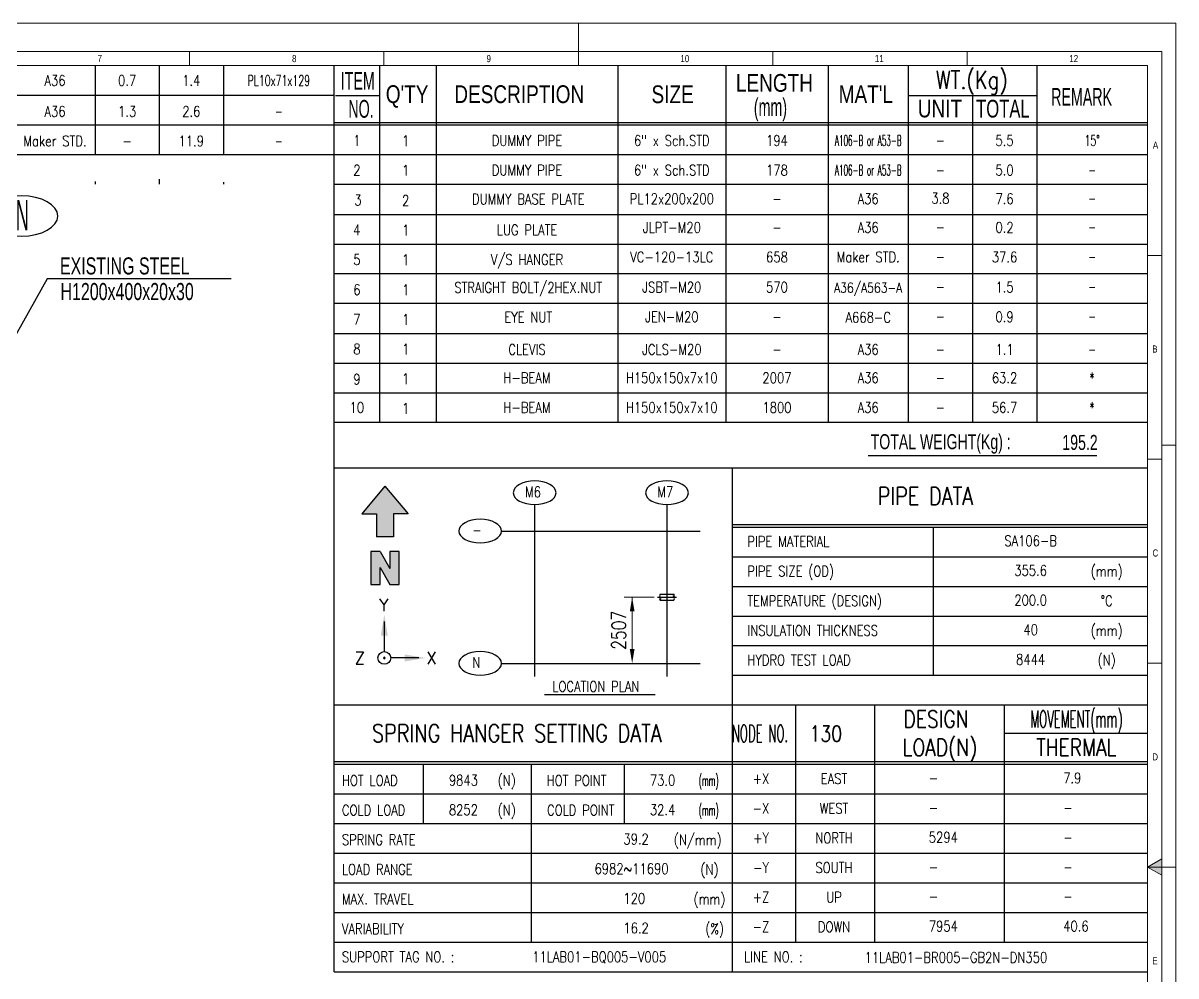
# Model space of a CAD drawing. Header units: millimetres. Extents: x 0 to 4222, y 0 to 2966.
# Drawn here: x 2174 to 4200, y 1292 to 2966 of the extents above; entities that cross this region are included whole.
import ezdxf
from ezdxf.enums import TextEntityAlignment as Align

# ---------------------------------------------------------------- set-up
doc = ezdxf.new("R2010")
doc.units = ezdxf.units.MM
doc.header["$LTSCALE"] = 50
for name, color, linetype, lineweight in [('4', 4, 'Continuous', 9), ('G-ANNO-BRDR', 3, 'Continuous', 0), ('G-ANNO-TTLB', 7, 'Continuous', 0)]:
    doc.layers.add(name, color=color, linetype=linetype, lineweight=lineweight)
for name, color, linetype in [('7', 7, 'Continuous'), ('dimension', 7, 'Continuous'), ('text', 2, 'Continuous'), ('TITLE', 9, 'Continuous'), ('Title Block', 7, 'Continuous')]:
    doc.layers.add(name, color=color, linetype=linetype)
doc.styles.add('ROMANS', font='romans.shx', dxfattribs={"width": 0.8, "bigfont": 'whgtxt.shx'})
doc.styles.add('S', font='simplex.shx')
doc.styles.add('Style-Arial', font='ARIAL.TTF')

msp = doc.modelspace()

# ---------------------------------------------------------------- hatches: boundary and pattern name
at = {"layer": 'dimension'}
msp.add_hatch(color=256, dxfattribs=at).paths.add_polyline_path([(2818.7, 2008.2), (2801.5, 2038), (2785.1, 2038), (2785.1, 1979.8), (2801.5, 1979.8), (2801.5, 2009.5), (2818.7, 1979.8), (2835.1, 1979.8), (2835.1, 2038), (2818.7, 2038)])
at = {"layer": 'TITLE'}
msp.add_hatch(color=256, dxfattribs=at).paths.add_polyline_path([(2795.2, 2103.9), (2795.2, 2063.6), (2825, 2063.6), (2825, 2103.9), (2850.8, 2103.9), (2810.1, 2152.1), (2769.4, 2103.9)])

# ---------------------------------------------------------------- linework, layer by layer
at = {"color": 4}
for p, q in [((2216.6, 2517), (2141.8, 2382.9)), ((2539.9, 2517), (2216.6, 2517))]:
    msp.add_line(p, q, dxfattribs=at)
at = {"color": 1}
for p, q in [((3305.7, 1974.5), (3305.7, 1940.7)), ((3288.8, 1957.6), (3322.6, 1957.6))]:
    msp.add_line(p, q, dxfattribs=at)
at = {"color": 3}
for p, q in [((3293.7, 1962.7), (3317.7, 1962.7)), ((3293.7, 1952.5), (3317.7, 1952.5))]:
    msp.add_line(p, q, dxfattribs=at)
for p, q in [((2809, 1914.7), (2809, 1862)), ((2869.6, 1850.8), (2820.2, 1850.8))]:
    msp.add_line(p, q)
msp.add_circle((2809, 1850.8), 11.2)
at = {"color": 6}
for centre, start, end in [((3296.4, 1960.1), 136.3111, 223.6889), ((3296.4, 1955), 136.3111, 223.6889), ((3291.1, 1955), 316.3111, 43.6889), ((3320.4, 1960.1), 136.3111, 223.6889), ((3315.1, 1960.1), 316.3111, 43.6889), ((3315.1, 1955), 316.3111, 43.6889)]:
    msp.add_arc(centre, 3.68, start, end, dxfattribs=at)
for start, end in [(0, 180), (180, 0)]:
    msp.add_arc((2809, 1850.8), 1.41, start, end)
for points in [[(2815.1, 1889.9), (2802.8, 1889.9), (2809, 1927.1)], [(2844.8, 1857), (2844.8, 1844.6), (2881.9, 1850.8)]]:
    msp.add_solid(points)
at = {"layer": '7', "color": 4, "lineweight": 0}
for p, q in [((3230.5, 1957.6), (3283.2, 1957.6)), ((3244.5, 1866.3), (3244.5, 1957.6))]:
    msp.add_line(p, q, dxfattribs=at)
at = {"layer": '7', "color": 4}
for points in [[(3240.4, 1932.6), (3248.7, 1932.6), (3244.5, 1957.6)], [(3240.4, 1866.3), (3248.7, 1866.3), (3244.5, 1841.3)]]:
    msp.add_solid(points, dxfattribs=at)
at = {"layer": 'dimension'}
for p, q in [((3073.2, 2120.3), (3073.2, 1818.1)), ((3305.7, 2120.3), (3305.7, 1818.1)), ((3015.1, 2073.8), (3363.8, 2073.8)), ((2801.5, 2038), (2785.1, 2038)), ((2785.1, 2038), (2785.1, 1979.8)), ((2801.5, 2038), (2818.7, 2008.2)), ((2835.1, 2038), (2818.7, 2038)), ((2818.7, 2038), (2818.7, 2008.2)), ((2835.1, 1979.8), (2835.1, 2038)), ((2801.5, 1979.8), (2801.5, 2009.5)), ((2801.5, 2009.5), (2818.7, 1979.8)), ((2785.1, 1979.8), (2801.5, 1979.8)), ((2818.7, 1979.8), (2835.1, 1979.8)), ((3015.1, 1841.3), (3363.8, 1841.3))]:
    msp.add_line(p, q, dxfattribs=at)
at = {"layer": 'dimension', "extrusion": (0, 0, -1)}
for centre in [(3073.2, 2141.1), (3305.7, 2141.1), (2977.5, 2073.8), (2977.5, 1841.3)]:
    msp.add_ellipse(centre, major_axis=(37.6, 0), ratio=0.55154, dxfattribs=at)
at = {"layer": 'G-ANNO-BRDR', "color": 3, "lineweight": 13, "ltscale": 0.172512}
for p, q in [((0, 2966.5), (4200, 2966.5)), ((4200, 2966.5), (4200, 0))]:
    msp.add_line(p, q, dxfattribs=at)
at = {"layer": 'G-ANNO-TTLB', "color": 7, "lineweight": 13, "ltscale": 0.172512, "extrusion": (0, 0, -1)}
for p, q in [((3150, 2916.5), (3150, 2966.5)), ((2466.6, 2891.6), (2466.6, 2916.5)), ((2808.3, 2891.6), (2808.3, 2916.5)), ((3150, 2891.6), (3150, 2916.5)), ((3491.6, 2891.6), (3491.6, 2916.5)), ((3833.3, 2891.6), (3833.3, 2916.5)), ((4175, 2891.6), (4175, 2916.5)), ((4150.1, 1483.2), (4200, 1483.2))]:
    msp.add_line(p, q, dxfattribs=at)
at = {"layer": 'G-ANNO-TTLB', "color": 7, "lineweight": 13, "ltscale": 0.172512}
for p, q in [((4200, 2966.5), (4150.1, 2966.5)), ((4200, 2916.5), (4200, 2966.5)), ((74.9, 2916.5), (4175, 2916.5)), ((4150.1, 2916.5), (4175, 2916.5)), ((4175, 2916.5), (4175, 49.9)), ((99.9, 2891.6), (4150.1, 2891.6)), ((4150.1, 2891.6), (4150.1, 74.9)), ((4150.1, 2558.2), (4175, 2558.2)), ((4200, 2224.9), (4175, 2224.9)), ((4150.1, 2199.9), (4175, 2199.9)), ((4150.1, 1841.6), (4175, 1841.6)), ((4150.1, 1483.2), (4175, 1483.2))]:
    msp.add_line(p, q, dxfattribs=at)
at = {"layer": 'G-ANNO-TTLB', "color": 7, "lineweight": 13, "ltscale": 0.172512, "flags": 128}
msp.add_lwpolyline([(4175, 1497.7), (4150.1, 1483.2), (4175, 1468.8), (4175, 1497.7)], dxfattribs=at)
at = {"layer": 'G-ANNO-TTLB', "color": 7, "lineweight": 13, "ltscale": 0.172512}
msp.add_solid([(4175, 1497.7), (4150.1, 1483.2), (4175, 1468.8)], dxfattribs=at)
at = {"layer": 'TITLE'}
for p, q in [((2810.1, 2152.4), (2769.4, 2104.2)), ((2810.1, 2152.4), (2850.8, 2104.2)), ((2769.4, 2104.2), (2795.2, 2104.2)), ((2795.2, 2103.9), (2795.2, 2063.6)), ((2850.8, 2104.2), (2825, 2104.2)), ((2825, 2103.9), (2825, 2063.6)), ((2825, 2063.6), (2795.2, 2063.6)), ((3090.7, 1786.6), (3285.2, 1786.6))]:
    msp.add_line(p, q, dxfattribs=at)
at = {"layer": 'TITLE', "extrusion": (0, 0, -1)}
msp.add_ellipse((2171.2, 2627.4), major_axis=(64.1, 0), ratio=0.55154, dxfattribs=at)
at = {"layer": 'Title Block', "color": 7}
for p, q in [((2300.7, 2891.6), (2300.7, 2735.3)), ((2413.5, 2891.6), (2413.5, 2735.3)), ((2526.3, 2891.6), (2526.3, 2735.3)), ((2721.1, 1299.5), (2721.1, 2891.6)), ((2800.5, 2891.6), (2800.5, 2264.9)), ((2900.4, 2891.6), (2900.4, 2264.9)), ((3219.3, 2891.6), (3219.3, 2264.9)), ((3409, 2891.6), (3409, 2264.9)), ((3588.8, 2891.6), (3588.8, 2264.9)), ((3729.7, 2891.6), (3729.7, 2264.9)), ((3955.3, 2891.6), (3955.3, 2264.9)), ((1292.1, 2839.5), (2721.1, 2839.5)), ((2723.3, 2839.1), (2800.5, 2839.1)), ((3729.7, 2839.1), (3955.3, 2839.1)), ((3842.5, 2839.1), (3842.5, 2264.9)), ((1292.1, 2787.4), (2721.1, 2787.4)), ((2721.1, 2792), (4150.1, 2792)), ((2721.1, 2792), (4150.1, 2792)), ((2721.1, 2787.4), (4150.1, 2787.4)), ((2721.1, 2787.4), (4150.1, 2787.4)), ((1292.1, 2735.3), (2721.1, 2735.3)), ((2721.1, 2735.3), (4150.1, 2735.3)), ((2300.7, 2688.1), (2300.7, 2683.3)), ((2413.5, 2692), (2413.5, 2683.3)), ((2526.3, 2687), (2526.3, 2683.3)), ((2721.1, 2683.2), (4150.1, 2683.2)), ((2721.1, 2630.3), (4150.1, 2630.3)), ((2721.1, 2578.2), (4150.1, 2578.2)), ((2721.1, 2526.1), (4150.1, 2526.1)), ((2721.1, 2474), (4150.1, 2474)), ((2721.1, 2421.1), (4150.1, 2421.1)), ((2721.1, 2369), (4150.1, 2369)), ((2721.1, 2316.9), (4150.1, 2316.9)), ((2721.1, 2264.9), (4150.1, 2264.9)), ((3659.3, 2206.5), (4060.9, 2206.5)), ((2721.1, 2184.9), (4150.1, 2184.9)), ((3420.1, 2184.9), (3420.1, 1299.5)), ((3420.1, 2085.3), (4150.1, 2085.3)), ((3420.1, 2080.7), (4150.1, 2080.7)), ((3773.2, 2080.7), (3773.2, 1820.3)), ((3420.1, 2028.6), (4150.1, 2028.6)), ((3420.1, 1976.5), (4150.1, 1976.5)), ((3420.1, 1924.4), (4150.1, 1924.4)), ((3420.1, 1872.4), (4150.1, 1872.4)), ((3420.1, 1820.3), (4150.1, 1820.3)), ((2721.1, 1768.2), (4150.1, 1768.2)), ((3531.3, 1768.2), (3531.3, 1351.5)), ((3670.4, 1768.2), (3670.4, 1351.5)), ((3898.4, 1768.2), (3898.4, 1351.5)), ((3898.4, 1718.4), (4150.1, 1718.4)), ((2721.1, 1668.7), (4150.1, 1668.7)), ((2721.1, 1664), (4150.1, 1664)), ((2878, 1559.8), (2878, 1664)), ((3066.9, 1664), (3066.9, 1351.5)), ((3231.2, 1559.8), (3231.2, 1664)), ((2721.1, 1611.9), (4150.1, 1611.9)), ((2721.1, 1559.8), (4150.1, 1559.8)), ((2721.1, 1507.7), (4150.1, 1507.7)), ((2721.1, 1455.7), (4150.1, 1455.7)), ((2721.1, 1403.6), (4150.1, 1403.6)), ((2721.1, 1351.5), (4150.1, 1351.5)), ((2721.1, 1299.5), (4150.1, 1299.5))]:
    msp.add_line(p, q, dxfattribs=at)

# ---------------------------------------------------------------- texts
at = {"color": 2, "style": 'ROMANS'}
for s, width, p in [('0.7', 0.8, (2357.1, 2865.5)), ('1.4', 0.8, (2469.9, 2865.5)), ('PL10x71x129', 0.65, (2623.7, 2865.5)), ('1.3', 0.8, (2357.1, 2811.2)), ('2.6', 0.8, (2469.9, 2811.2)), ('-', 0.65, (2623.7, 2811.2)), ('-', 0.8, (2357.1, 2759.2)), ('11.9', 0.8, (2469.9, 2759.2)), ('-', 0.65, (2623.7, 2759.2)), ('-', 0.8, (3786.1, 2760)), ('5.5', 0.8, (3898.9, 2760)), ('15%%D', 0.65, (4052.7, 2760)), ('5.0', 0.8, (3898.9, 2707.9)), ('-', 0.8, (3786.1, 2707.9)), ('-', 0.65, (4052.7, 2707.9)), ('3.8', 0.8, (3786.1, 2658.6)), ('7.6', 0.8, (3898.9, 2657.7)), ('-', 0.65, (4052.7, 2658.6)), ('0.2', 0.8, (3898.9, 2607.3)), ('-', 0.8, (3786.1, 2608.2)), ('-', 0.65, (4052.7, 2608.2)), ('-', 0.8, (3786.1, 2556.1)), ('37.6', 0.8, (3898.9, 2555.3)), ('-', 0.65, (4052.7, 2556.1)), ('-', 0.8, (3786.1, 2503.2)), ('1.5', 0.8, (3898.9, 2502.3)), ('-', 0.65, (4052.7, 2503.2)), ('0.9', 0.8, (3898.9, 2450.2)), ('-', 0.8, (3786.1, 2451.1)), ('-', 0.65, (4052.7, 2451.1)), ('-', 0.8, (3786.1, 2392.8)), ('1.1', 0.8, (3898.9, 2392.8)), ('-', 0.65, (4052.7, 2392.8)), ('63.2', 0.8, (3898.9, 2343)), ('*', 0.65, (4052.7, 2343)), ('-', 0.8, (3786.1, 2343)), ('-', 0.8, (3786.1, 2290.9)), ('56.7', 0.8, (3898.9, 2290.9)), ('*', 0.65, (4052.7, 2290.9))]:
    msp.add_text(s, height=18.6, dxfattribs=dict(at, width=width)).set_placement(p, align=Align.MIDDLE_CENTER)
at = {"style": 'ROMANS'}
for s, p in [('Y', (2799.8, 1933.2)), ('Z', (2756.9, 1840.1))]:
    msp.add_text(s, height=21.4, dxfattribs=at).set_placement(p)
msp.add_text('X', height=21.4, rotation=360, dxfattribs=at).set_placement((2882.5, 1840.1))
at = {"layer": '4', "color": 7, "style": 'Style-Arial', "width": 0.8}
for s, height, p in [('7', 12.5, (2305.2, 2897.8)), ('8', 12.5, (2646.9, 2897.8)), ('9', 12.5, (2988.6, 2897.8)), ('10', 12.49, (3329.3, 2897.8)), ('11', 12.49, (3671, 2897.8)), ('12', 12.49, (4012.7, 2897.8)), ('A', 12.5, (4159.5, 2745.7)), ('B', 12.5, (4158.4, 2387.4)), ('C', 12.5, (4158.8, 2029)), ('D', 12.5, (4158.4, 1670.7)), ('E', 12.5, (4158.4, 1312.4))]:
    msp.add_text(s, height=height, dxfattribs=at).set_placement(p)
at = {"layer": '7', "color": 2, "style": 'ROMANS', "width": 0.8}
msp.add_text('2507', height=25, rotation=90, dxfattribs=at).set_placement((3221, 1899.4), align=Align.MIDDLE)
at = {"layer": 'text'}
for s, height, width, p in [('ITEM', 31.21, 0.6, (2732.4, 2849.4)), ('LENGTH', 31.21, 0.8, (3426.8, 2845.7)), ("Q'TY", 31.21, 0.8, (2811.6, 2826)), ('DESCRIPTION', 31.213, 0.8, (2932, 2825.9)), ('SIZE', 31.21, 0.8, (3278.5, 2825.7)), ("MAT'L", 31.21, 0.8, (3607.4, 2825.8)), ('(mm)', 31.21, 0.6, (3458.3, 2803.2)), ('REMARK', 31.21, 0.6, (3980.7, 2821.1)), ('NO.', 31.21, 0.6, (2745.8, 2800.1)), ('UNIT', 31.21, 0.8, (3746.4, 2800.7)), ('TOTAL', 31.21, 0.7, (3848.9, 2800.4))]:
    msp.add_text(s, height=height, dxfattribs=dict(at, width=width)).set_placement(p)
for s, height, style, width, p in [('WT.(Kg)', 31.21, 'S', 0.8, (3778.4, 2851.1)), ('PIPE DATA', 31, 'ROMANS', 0.8, (3675.9, 2119.7)), ('LOCATION PLAN', 18.6, 'ROMANS', 0.8, (3104.2, 1791.4)), ('SPRING HANGER SETTING DATA', 31, 'ROMANS', 0.8, (2787.4, 1703)), ('NODE NO.', 30, 'ROMANS', 0.5, (3419.6, 1703))]:
    msp.add_text(s, height=height, dxfattribs=dict(at, style=style, width=width)).set_placement(p)
at = {"layer": 'text', "style": 'ROMANS'}
for s, height, width, p in [('A36', 18.6, 0.8, (2230.3, 2865.5)), ('A36', 18.6, 0.8, (2230.3, 2811.2)), ('Maker STD.', 18.6, 0.8, (2230.3, 2759.2)), ('1', 18.6, 0.8, (2760.8, 2760)), ('1', 18.6, 0.8, (2846.5, 2759.7)), ('DUMMY PIPE', 18.6, 0.8, (3059.8, 2760)), ('6" x Sch.STD', 18.6, 0.8, (3314.2, 2760)), ('194', 18.6, 0.8, (3498.9, 2760)), ('A106-B or A53-B', 18.6, 0.5, (3659.3, 2760)), ('2', 18.6, 0.8, (2760.8, 2707.9)), ('1', 18.6, 0.8, (2846.5, 2707.6)), ('DUMMY PIPE', 18.6, 0.8, (3059.8, 2707.9)), ('6" x Sch.STD', 18.6, 0.8, (3314.2, 2707.9)), ('178', 18.6, 0.8, (3498.9, 2707.9)), ('A106-B or A53-B', 18.6, 0.5, (3659.3, 2707.9)), ('2', 18.6, 0.8, (2846.5, 2654.7)), ('DUMMY BASE PLATE', 18.6, 0.8, (3061.9, 2657.2)), ('PL12x200x200', 18.6, 0.8, (3314.2, 2657.7)), ('-', 18.6, 0.8, (3498.9, 2657.7)), ('A36', 18.6, 0.8, (3659.3, 2657.7)), ('JLPT-M20', 18.6, 0.8, (3314.2, 2607.3)), ('A36', 18.6, 0.8, (3659.3, 2607.3)), ('4', 18.6, 0.8, (2760.8, 2602.9)), ('1', 18.6, 0.8, (2846.5, 2602.6)), ('LUG PLATE', 18.6, 0.8, (3059.8, 2602.9)), ('-', 18.6, 0.8, (3498.9, 2607.3)), ('5', 18.6, 0.8, (2760.8, 2550.8)), ('1', 18.6, 0.8, (2846.5, 2550.5)), ('V/S HANGER', 18.6, 0.8, (3059.8, 2550.8)), ('VC-120-13LC', 18.6, 0.8, (3314.2, 2555.3)), ('658', 18.6, 0.8, (3498.9, 2555.3)), ('Maker STD.', 18.6, 0.8, (3659.3, 2555.3)), ('STRAIGHT BOLT/2HEX.NUT', 18.6, 0.8, (3061.9, 2501.8)), ('A36/A563-A', 17.3, 0.8, (3659.3, 2501.4)), ('6', 18.6, 0.8, (2760.8, 2497.8)), ('1', 18.6, 0.8, (2846.5, 2497.6)), ('JSBT-M20', 18.6, 0.8, (3314.2, 2502.3)), ('570', 18.6, 0.8, (3498.9, 2502.3)), ('7', 18.6, 0.8, (2760.8, 2445.8)), ('1', 18.6, 0.8, (2846.5, 2445.5)), ('EYE NUT', 18.6, 0.8, (3061.9, 2449.7)), ('JEN-M20', 18.6, 0.8, (3314.2, 2450.2)), ('A668-C', 18.6, 0.8, (3659.3, 2449.4)), ('-', 18.6, 0.8, (3498.9, 2450.2)), ('8', 18.6, 0.8, (2760.8, 2393.7)), ('1', 18.6, 0.8, (2846.5, 2393.4)), ('CLEVIS', 18.6, 0.8, (3059.8, 2392.8)), ('JCLS-M20', 18.6, 0.8, (3314.2, 2392.8)), ('-', 18.6, 0.8, (3498.9, 2392.8)), ('A36', 18.6, 0.8, (3659.3, 2392.8)), ('9', 18.6, 0.8, (2760.8, 2340.7)), ('1', 18.6, 0.8, (2846.5, 2341.4)), ('H-BEAM', 18.6, 0.8, (3059.8, 2343)), ('H150x150x7x10', 18.6, 0.8, (3314.2, 2343)), ('2007', 18.6, 0.8, (3498.9, 2343)), ('A36', 18.6, 0.8, (3659.3, 2343)), ('10', 18.6, 0.8, (2760.8, 2290.9)), ('1', 18.6, 0.8, (2846.5, 2289.3)), ('H-BEAM', 18.6, 0.8, (3059.8, 2290.9)), ('H150x150x7x10', 18.6, 0.8, (3314.2, 2290.9)), ('1800', 18.6, 0.8, (3498.9, 2290.9)), ('A36', 18.6, 0.8, (3659.3, 2290.9)), ('MOVEMENT(mm)', 30, 0.5, (4025.2, 1743.3)), ('DESIGN', 30, 0.8, (3778.6, 1743.3)), ('LOAD(N)', 30, 0.8, (3785.3, 1693.5)), ('THERMAL', 30, 0.8, (4025.2, 1693.5)), ('11LAB01-BQ005-V005', 18.6, 0.8, (3186.6, 1325.5)), ('11LAB01-BR005-GB2N-DN350', 18.6, 0.8, (3813.4, 1324.5))]:
    msp.add_text(s, height=height, dxfattribs=dict(at, width=width)).set_placement(p, align=Align.MIDDLE_CENTER)
at = {"layer": 'text', "width": 0.45}
msp.add_text('N', height=53.1, dxfattribs=at).set_placement((2173, 2602.4), align=Align.CENTER)
at = {"layer": 'text', "style": 'ROMANS'}
for s, width, p in [('3', 0.8, (2762.7, 2646.1)), ('(mm)', 0.8, (4078.4, 1994)), ('%%dC', 0.8, (4078.4, 1941.9)), ('(mm)', 0.8, (4078.4, 1889.8)), ('(N)', 0.8, (4078.4, 1837.7)), ('(N)', 0.8, (3024.2, 1626.2)), ('HOT POINT', 0.8, (3146.9, 1626.1)), ('(mm)', 0.5, (3379.1, 1626.1)), ('+X', 0.8, (3470.9, 1629.4)), ('EAST', 0.8, (3599.2, 1629.4)), ('(N)', 0.8, (3024.2, 1574.1)), ('COLD POINT', 0.8, (3154.2, 1574)), ('(mm)', 0.5, (3379.1, 1574)), ('-X', 0.8, (3470.9, 1577.3)), ('WEST', 0.8, (3599.2, 1577.3)), ('(N/mm)', 0.8, (3359.8, 1522)), ('+Y', 0.8, (3470.9, 1525.2)), ('NORTH', 0.8, (3599.2, 1525.2)), ('(N)', 0.8, (3380.4, 1469.9)), ('-Y', 0.8, (3470.9, 1473.1)), ('SOUTH', 0.8, (3599.2, 1473.1)), ('(mm)', 0.8, (3380.4, 1417.8)), ('+Z', 0.8, (3470.9, 1421)), ('UP', 0.8, (3599.2, 1421)), ('(%%%)', 0.8, (3389.5, 1365.7)), ('-Z', 0.8, (3470.9, 1368.9)), ('DOWN', 0.8, (3599.2, 1369))]:
    msp.add_text(s, height=18.6, dxfattribs=dict(at, width=width)).set_placement(p, align=Align.CENTER)
at = {"layer": 'text', "color": 2, "width": 0.7}
for s, p in [('EXISTING STEEL', (2239, 2524.7)), ('H1200x400x20x30', (2240, 2479.7))]:
    msp.add_text(s, height=30, dxfattribs=at).set_placement(p)
at = {"layer": 'text', "width": 0.7}
msp.add_text('195.2', height=26.53, dxfattribs=at).set_placement((4062.5, 2216.3), align=Align.RIGHT)
at = {"layer": 'text', "style": 'ROMANS', "width": 0.8}
for s, height, p in [('M6', 18.6, (3056.2, 2151.9)), ('M7', 18.6, (3288.7, 2151.9)), ('-', 18.6, (2963.5, 2084.7)), ('PIPE MATERIAL', 18.6, (3446.9, 2064.7)), ('PIPE SIZE (OD)', 18.6, (3446.9, 2012.6)), ('TEMPERATURE (DESIGN)', 18.6, (3446.9, 1960.5)), ('INSULATION THICKNESS', 18.6, (3446.9, 1908.4)), ('N', 18.6, (2963.5, 1852.2)), ('HYDRO TEST LOAD', 18.6, (3446.9, 1856.3)), ('130', 27.9, (3556.1, 1731.7)), ('HOT LOAD', 18.6, (2734.5, 1644.8)), ('9843', 18.6, (2922.5, 1645.2)), ('73.0', 18.6, (3275.7, 1645.2)), ('7.9', 18.6, (4002, 1649.2)), ('-', 18.6, (3765.8, 1649.2)), ('COLD LOAD', 18.6, (2734.5, 1592.6)), ('8252', 18.6, (2922.5, 1593.2)), ('32.4', 18.6, (3275.7, 1593.2)), ('-', 18.6, (3765.8, 1597.1)), ('-', 18.6, (4002, 1597.1)), ('SPRING RATE', 18.6, (2734.5, 1540.6)), ('39.2', 18.6, (3229.1, 1541.8)), ('5294', 18.6, (3765.8, 1545)), ('-', 18.6, (4002, 1545)), ('LOAD RANGE', 18.6, (2734.5, 1488.5)), ('6982~11690', 18.6, (3178.4, 1489.7)), ('-', 18.6, (3765.8, 1492.9)), ('-', 18.6, (4002, 1492.9)), ('MAX. TRAVEL', 18.6, (2734.5, 1436.4)), ('120', 18.6, (3229.1, 1437.6)), ('-', 18.6, (3765.8, 1440.8)), ('-', 18.6, (4002, 1440.8)), ('VARIABILITY', 18.6, (2734.5, 1384.3)), ('16.2', 18.6, (3229.1, 1385.5)), ('7954', 18.6, (3765.8, 1388.8)), ('40.6', 18.6, (4002, 1388.8)), ('SUPPORT TAG NO. :', 18.6, (2734.5, 1334.8)), ('LINE NO. :', 18.6, (3440.9, 1334.8))]:
    msp.add_text(s, height=height, dxfattribs=at).set_placement(p, align=Align.TOP_LEFT)
for s, p in [('SA106-B', (3944.7, 2056.6)), ('355.6', (3944.7, 2004.5)), ('200.0', (3944.7, 1952.4)), ('40', (3944.7, 1900.3)), ('8444', (3944.7, 1848.2))]:
    msp.add_text(s, height=18.6, dxfattribs=at).set_placement(p, align=Align.MIDDLE)
at = {"layer": 'TITLE', "width": 0.7}
msp.add_text('TOTAL WEIGHT(Kg) : ', height=26.436, dxfattribs=at).set_placement((3663.6, 2217.6))

doc.saveas('drawing.dxf')
